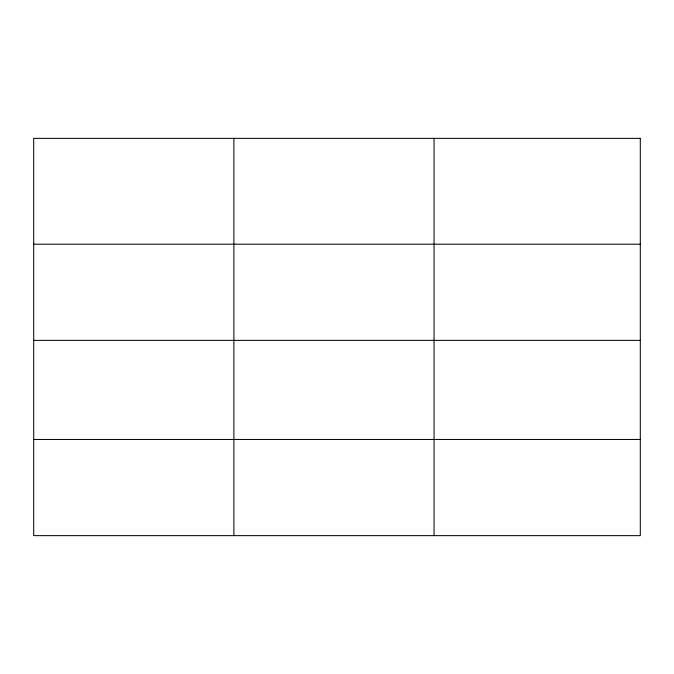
<?xml version="1.0" encoding="UTF-8"?>
<svg xmlns="http://www.w3.org/2000/svg" width="674" height="674" viewBox="0 0 674 674"><rect width="100%" height="100%" fill="white"/><g stroke="black" fill="none" stroke-linecap="round" stroke-linejoin="round"><path stroke-width="1.01" d="M33.7 244.207L640.3 244.207M33.7 340.378L640.3 340.378M33.7 439.465L640.3 439.465M434.056 138.364L434.056 535.636M233.878 138.364L233.878 535.636M640.3 138.364L33.7 138.364L33.7 535.636L640.3 535.636L640.3 138.364"/></g></svg>
